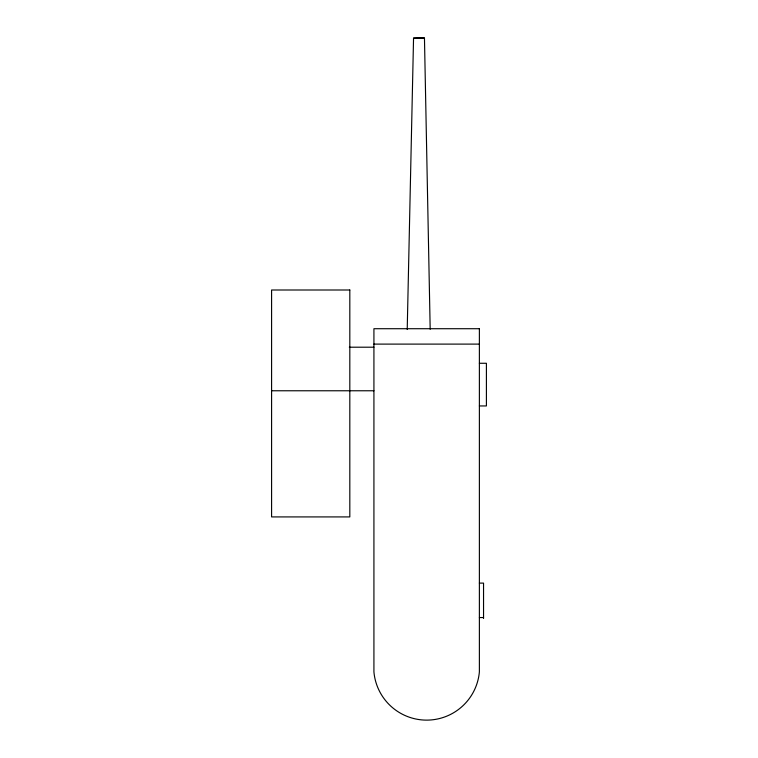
<?xml version="1.0" encoding="UTF-8"?>
<svg xmlns="http://www.w3.org/2000/svg" width="758" height="758" viewBox="0 0 758 758"><rect width="100%" height="100%" fill="white"/><g stroke="black" fill="none" stroke-linecap="round" stroke-linejoin="round"><path stroke-width="1.14" d="M407.217 329.512L413.546 38.156L419.307 37.909L424.461 38.052L430.184 329.285M424.461 38.052L413.546 38.156M373.921 344.104L479.378 344.104M349.315 347.202L373.921 347.202M479.378 363.272L486.409 363.272L486.409 405.947L479.378 405.947M271.591 390.768L373.921 390.768M479.378 583.11L483.547 583.11L483.547 618.471M479.378 617.552L483.547 617.552M349.817 290.001L271.591 290.001L271.591 516.918L349.817 516.918L349.817 290.001M479.378 328.716L373.921 328.716L373.921 671.882A52.937 52.937 0 0 0 479.378 671.882L479.378 328.716"/></g></svg>
